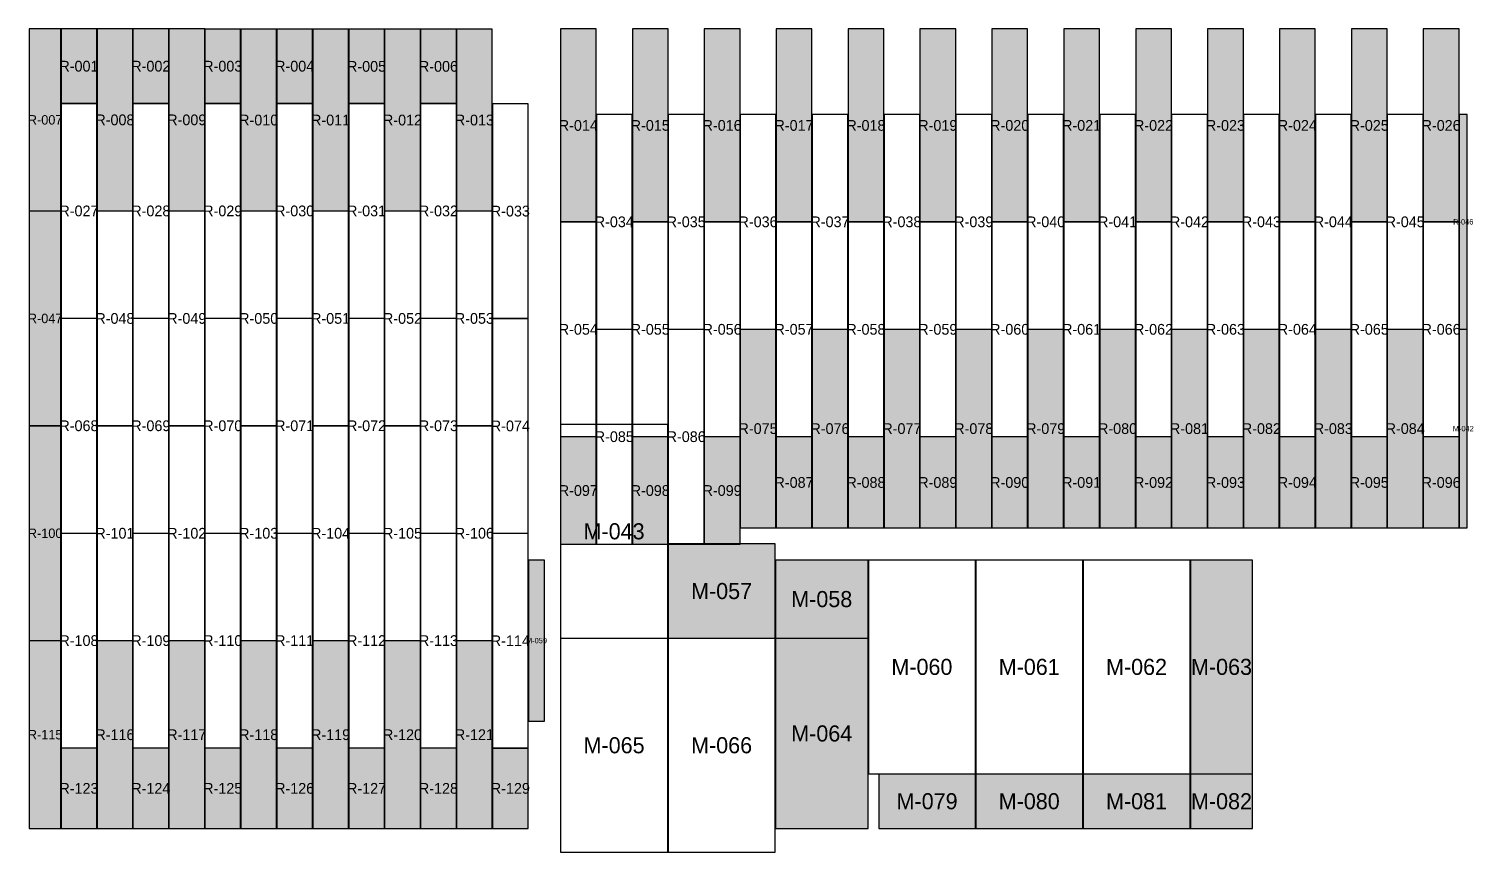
# Model space of a CAD drawing. Header units: metres. Extents: x 489.5 to 507.8, y -93.3 to -80.8.
# Drawn here: x 499.77 to 507.85, y -86.69 to -82.09 of the extents above; entities that cross this region are included whole.
import ezdxf
from ezdxf.enums import TextEntityAlignment as Align

# ---------------------------------------------------------------- set-up
doc = ezdxf.new("R2010")
doc.units = ezdxf.units.M
for name, color, linetype in [('ID-TEXTO', 7, 'Continuous'), ('ID-TEXTO-RECORTE', 1, 'Continuous'), ('PISO-MORET-COMPLETA', 8, 'Continuous'), ('PISO-MORET-RECORTE', 30, 'Continuous'), ('PISO-ROYAL-COMPLETA', 9, 'Continuous'), ('PISO-ROYAL-RECORTE', 4, 'Continuous')]:
    doc.layers.add(name, color=color, linetype=linetype)

msp = doc.modelspace()

# ---------------------------------------------------------------- hatches: boundary and pattern name
at = {"layer": 'PISO-MORET-RECORTE', "transparency": 33554534}
h = msp.add_hatch(color=30, dxfattribs=at)
h.dxf.hatch_style = 1
h.paths.add_polyline_path([(507.7692, -84.8804), (507.8142, -84.8804), (507.8142, -83.7703), (507.7692, -83.7703)])
h = msp.add_hatch(color=30, dxfattribs=at)
h.dxf.hatch_style = 1
h.paths.add_polyline_path([(503.3462, -85.4964), (503.9442, -85.4964), (503.9442, -84.9692), (503.3462, -84.9692)])
h = msp.add_hatch(color=30, dxfattribs=at)
h.dxf.hatch_style = 1
h.paths.add_polyline_path([(502.5652, -85.9604), (502.6542, -85.9604), (502.6542, -85.0604), (502.5652, -85.0604)])
h = msp.add_hatch(color=30, dxfattribs=at)
h.dxf.hatch_style = 1
h.paths.add_polyline_path([(503.9462, -85.4964), (504.4642, -85.4964), (504.4642, -85.0604), (503.9462, -85.0604)])
h = msp.add_hatch(color=30, dxfattribs=at)
h.dxf.hatch_style = 1
h.paths.add_polyline_path([(506.2662, -86.2544), (506.6142, -86.2544), (506.6142, -85.0604), (506.2662, -85.0604)])
h = msp.add_hatch(color=30, dxfattribs=at)
h.dxf.hatch_style = 1
h.paths.add_polyline_path([(503.9462, -86.5604), (504.4642, -86.5604), (504.4642, -85.4984), (503.9462, -85.4984)])
h = msp.add_hatch(color=30, dxfattribs=at)
h.dxf.hatch_style = 1
h.paths.add_polyline_path([(504.5242, -86.5604), (505.0642, -86.5604), (505.0642, -86.2564), (504.5242, -86.2564)])
h = msp.add_hatch(color=30, dxfattribs=at)
h.dxf.hatch_style = 1
h.paths.add_polyline_path([(505.0662, -86.5604), (505.6642, -86.5604), (505.6642, -86.2564), (505.0662, -86.2564)])
h = msp.add_hatch(color=30, dxfattribs=at)
h.dxf.hatch_style = 1
h.paths.add_polyline_path([(505.6662, -86.5604), (506.2642, -86.5604), (506.2642, -86.2564), (505.6662, -86.2564)])
h = msp.add_hatch(color=30, dxfattribs=at)
h.dxf.hatch_style = 1
h.paths.add_polyline_path([(506.2662, -86.5604), (506.6142, -86.5604), (506.6142, -86.2564), (506.2662, -86.2564)])
at = {"layer": 'PISO-ROYAL-RECORTE', "transparency": 33554534}
h = msp.add_hatch(color=4, dxfattribs=at)
h.dxf.hatch_style = 1
h.paths.add_polyline_path([(499.7742, -83.1079), (499.9512, -83.1079), (499.9512, -82.0906), (499.7742, -82.0906)])
h = msp.add_hatch(color=4, dxfattribs=at)
h.dxf.hatch_style = 1
h.paths.add_polyline_path([(499.9522, -82.5074), (500.1522, -82.5074), (500.1522, -82.0906), (499.9522, -82.0906)])
h = msp.add_hatch(color=4, dxfattribs=at)
h.dxf.hatch_style = 1
h.paths.add_polyline_path([(500.1532, -83.1079), (500.3532, -83.1079), (500.3532, -82.0907), (500.1532, -82.0907)])
h = msp.add_hatch(color=4, dxfattribs=at)
h.dxf.hatch_style = 1
h.paths.add_polyline_path([(500.3542, -82.5074), (500.5542, -82.5074), (500.5542, -82.0909), (500.3542, -82.0909)])
h = msp.add_hatch(color=4, dxfattribs=at)
h.dxf.hatch_style = 1
h.paths.add_polyline_path([(500.5552, -83.1079), (500.7552, -83.1079), (500.7552, -82.091), (500.5552, -82.091)])
h = msp.add_hatch(color=4, dxfattribs=at)
h.dxf.hatch_style = 1
h.paths.add_polyline_path([(500.7562, -82.5074), (500.9562, -82.5074), (500.9562, -82.0912), (500.7562, -82.0912)])
h = msp.add_hatch(color=4, dxfattribs=at)
h.dxf.hatch_style = 1
h.paths.add_polyline_path([(500.9572, -83.1079), (501.1572, -83.1079), (501.1572, -82.0913), (500.9572, -82.0913)])
h = msp.add_hatch(color=4, dxfattribs=at)
h.dxf.hatch_style = 1
h.paths.add_polyline_path([(501.1582, -82.5074), (501.3582, -82.5074), (501.3582, -82.0915), (501.1582, -82.0915)])
h = msp.add_hatch(color=4, dxfattribs=at)
h.dxf.hatch_style = 1
h.paths.add_polyline_path([(501.3592, -83.1079), (501.5592, -83.1079), (501.5592, -82.0916), (501.3592, -82.0916)])
h = msp.add_hatch(color=4, dxfattribs=at)
h.dxf.hatch_style = 1
h.paths.add_polyline_path([(501.5602, -82.5074), (501.7602, -82.5074), (501.7602, -82.0918), (501.5602, -82.0918)])
h = msp.add_hatch(color=4, dxfattribs=at)
h.dxf.hatch_style = 1
h.paths.add_polyline_path([(501.7612, -83.1079), (501.9612, -83.1079), (501.9612, -82.0919), (501.7612, -82.0919)])
h = msp.add_hatch(color=4, dxfattribs=at)
h.dxf.hatch_style = 1
h.paths.add_polyline_path([(501.9622, -82.5074), (502.1622, -82.5074), (502.1622, -82.0921), (501.9622, -82.0921)])
h = msp.add_hatch(color=4, dxfattribs=at)
h.dxf.hatch_style = 1
h.paths.add_polyline_path([(502.1632, -83.1079), (502.3632, -83.1079), (502.3632, -82.0922), (502.1632, -82.0922)])
h = msp.add_hatch(color=4, dxfattribs=at)
h.dxf.hatch_style = 1
h.paths.add_polyline_path([(502.7442, -83.1689), (502.9442, -83.1689), (502.9442, -82.0905), (502.7442, -82.0905)])
h = msp.add_hatch(color=4, dxfattribs=at)
h.dxf.hatch_style = 1
h.paths.add_polyline_path([(503.1462, -83.1689), (503.3462, -83.1689), (503.3462, -82.0905), (503.1462, -82.0905)])
h = msp.add_hatch(color=4, dxfattribs=at)
h.dxf.hatch_style = 1
h.paths.add_polyline_path([(503.5482, -83.1689), (503.7482, -83.1689), (503.7482, -82.0905), (503.5482, -82.0905)])
h = msp.add_hatch(color=4, dxfattribs=at)
h.dxf.hatch_style = 1
h.paths.add_polyline_path([(503.9502, -83.1689), (504.1502, -83.1689), (504.1502, -82.0905), (503.9502, -82.0905)])
h = msp.add_hatch(color=4, dxfattribs=at)
h.dxf.hatch_style = 1
h.paths.add_polyline_path([(504.3522, -83.1689), (504.5522, -83.1689), (504.5522, -82.0905), (504.3522, -82.0905)])
h = msp.add_hatch(color=4, dxfattribs=at)
h.dxf.hatch_style = 1
h.paths.add_polyline_path([(504.7542, -83.1689), (504.9542, -83.1689), (504.9542, -82.0905), (504.7542, -82.0905)])
h = msp.add_hatch(color=4, dxfattribs=at)
h.dxf.hatch_style = 1
h.paths.add_polyline_path([(505.1562, -83.1689), (505.3562, -83.1689), (505.3562, -82.0905), (505.1562, -82.0905)])
h = msp.add_hatch(color=4, dxfattribs=at)
h.dxf.hatch_style = 1
h.paths.add_polyline_path([(505.5582, -83.1689), (505.7582, -83.1689), (505.7582, -82.0905), (505.5582, -82.0905)])
h = msp.add_hatch(color=4, dxfattribs=at)
h.dxf.hatch_style = 1
h.paths.add_polyline_path([(505.9602, -83.1689), (506.1602, -83.1689), (506.1602, -82.0905), (505.9602, -82.0905)])
h = msp.add_hatch(color=4, dxfattribs=at)
h.dxf.hatch_style = 1
h.paths.add_polyline_path([(506.3622, -83.1689), (506.5622, -83.1689), (506.5622, -82.0905), (506.3622, -82.0905)])
h = msp.add_hatch(color=4, dxfattribs=at)
h.dxf.hatch_style = 1
h.paths.add_polyline_path([(506.7642, -83.1689), (506.9642, -83.1689), (506.9642, -82.0905), (506.7642, -82.0905)])
h = msp.add_hatch(color=4, dxfattribs=at)
h.dxf.hatch_style = 1
h.paths.add_polyline_path([(507.1662, -83.1689), (507.3662, -83.1689), (507.3662, -82.0905), (507.1662, -82.0905)])
h = msp.add_hatch(color=4, dxfattribs=at)
h.dxf.hatch_style = 1
h.paths.add_polyline_path([(507.5682, -83.1689), (507.7682, -83.1689), (507.7682, -82.0905), (507.5682, -82.0905)])
h = msp.add_hatch(color=4, dxfattribs=at)
h.dxf.hatch_style = 1
h.paths.add_polyline_path([(507.7692, -83.7694), (507.8142, -83.7694), (507.8142, -82.5694), (507.7692, -82.5694)])
h = msp.add_hatch(color=4, dxfattribs=at)
h.dxf.hatch_style = 1
h.paths.add_polyline_path([(499.7742, -84.3089), (499.9512, -84.3089), (499.9512, -83.1089), (499.7742, -83.1089)])
h = msp.add_hatch(color=4, dxfattribs=at)
h.dxf.hatch_style = 1
h.paths.add_polyline_path([(503.7492, -84.8804), (503.9492, -84.8804), (503.9492, -83.7703), (503.7492, -83.7703)])
h = msp.add_hatch(color=4, dxfattribs=at)
h.dxf.hatch_style = 1
h.paths.add_polyline_path([(504.1512, -84.8804), (504.3512, -84.8804), (504.3512, -83.7703), (504.1512, -83.7703)])
h = msp.add_hatch(color=4, dxfattribs=at)
h.dxf.hatch_style = 1
h.paths.add_polyline_path([(504.5532, -84.8804), (504.7532, -84.8804), (504.7532, -83.7703), (504.5532, -83.7703)])
h = msp.add_hatch(color=4, dxfattribs=at)
h.dxf.hatch_style = 1
h.paths.add_polyline_path([(504.9552, -84.8804), (505.1552, -84.8804), (505.1552, -83.7703), (504.9552, -83.7703)])
h = msp.add_hatch(color=4, dxfattribs=at)
h.dxf.hatch_style = 1
h.paths.add_polyline_path([(505.3572, -84.8804), (505.5572, -84.8804), (505.5572, -83.7703), (505.3572, -83.7703)])
h = msp.add_hatch(color=4, dxfattribs=at)
h.dxf.hatch_style = 1
h.paths.add_polyline_path([(505.7592, -84.8804), (505.9592, -84.8804), (505.9592, -83.7703), (505.7592, -83.7703)])
h = msp.add_hatch(color=4, dxfattribs=at)
h.dxf.hatch_style = 1
h.paths.add_polyline_path([(506.1612, -84.8804), (506.3612, -84.8804), (506.3612, -83.7703), (506.1612, -83.7703)])
h = msp.add_hatch(color=4, dxfattribs=at)
h.dxf.hatch_style = 1
h.paths.add_polyline_path([(506.5632, -84.8804), (506.7632, -84.8804), (506.7632, -83.7703), (506.5632, -83.7703)])
h = msp.add_hatch(color=4, dxfattribs=at)
h.dxf.hatch_style = 1
h.paths.add_polyline_path([(506.9652, -84.8804), (507.1652, -84.8804), (507.1652, -83.7703), (506.9652, -83.7703)])
h = msp.add_hatch(color=4, dxfattribs=at)
h.dxf.hatch_style = 1
h.paths.add_polyline_path([(507.3672, -84.8804), (507.5672, -84.8804), (507.5672, -83.7703), (507.3672, -83.7703)])
h = msp.add_hatch(color=4, dxfattribs=at)
h.dxf.hatch_style = 1
h.paths.add_polyline_path([(499.7742, -85.5099), (499.9512, -85.5099), (499.9512, -84.3099), (499.7742, -84.3099)])
h = msp.add_hatch(color=4, dxfattribs=at)
h.dxf.hatch_style = 1
h.paths.add_polyline_path([(502.7442, -84.9704), (502.9442, -84.9704), (502.9442, -84.3709), (502.7442, -84.3709)])
h = msp.add_hatch(color=4, dxfattribs=at)
h.dxf.hatch_style = 1
h.paths.add_polyline_path([(503.1462, -84.9704), (503.3462, -84.9704), (503.3462, -84.3709), (503.1462, -84.3709)])
h = msp.add_hatch(color=4, dxfattribs=at)
h.dxf.hatch_style = 1
h.paths.add_polyline_path([(503.5482, -84.9704), (503.7482, -84.9704), (503.7482, -84.3709), (503.5482, -84.3709)])
h = msp.add_hatch(color=4, dxfattribs=at)
h.dxf.hatch_style = 1
h.paths.add_polyline_path([(503.9502, -84.8804), (504.1502, -84.8804), (504.1502, -84.3708), (503.9502, -84.3708)])
h = msp.add_hatch(color=4, dxfattribs=at)
h.dxf.hatch_style = 1
h.paths.add_polyline_path([(504.3522, -84.8804), (504.5522, -84.8804), (504.5522, -84.3708), (504.3522, -84.3708)])
h = msp.add_hatch(color=4, dxfattribs=at)
h.dxf.hatch_style = 1
h.paths.add_polyline_path([(504.7542, -84.8804), (504.9542, -84.8804), (504.9542, -84.3708), (504.7542, -84.3708)])
h = msp.add_hatch(color=4, dxfattribs=at)
h.dxf.hatch_style = 1
h.paths.add_polyline_path([(505.1562, -84.8804), (505.3562, -84.8804), (505.3562, -84.3708), (505.1562, -84.3708)])
h = msp.add_hatch(color=4, dxfattribs=at)
h.dxf.hatch_style = 1
h.paths.add_polyline_path([(505.5582, -84.8804), (505.7582, -84.8804), (505.7582, -84.3708), (505.5582, -84.3708)])
h = msp.add_hatch(color=4, dxfattribs=at)
h.dxf.hatch_style = 1
h.paths.add_polyline_path([(505.9602, -84.8804), (506.1602, -84.8804), (506.1602, -84.3708), (505.9602, -84.3708)])
h = msp.add_hatch(color=4, dxfattribs=at)
h.dxf.hatch_style = 1
h.paths.add_polyline_path([(506.3622, -84.8804), (506.5622, -84.8804), (506.5622, -84.3708), (506.3622, -84.3708)])
h = msp.add_hatch(color=4, dxfattribs=at)
h.dxf.hatch_style = 1
h.paths.add_polyline_path([(506.7642, -84.8804), (506.9642, -84.8804), (506.9642, -84.3708), (506.7642, -84.3708)])
h = msp.add_hatch(color=4, dxfattribs=at)
h.dxf.hatch_style = 1
h.paths.add_polyline_path([(507.1662, -84.8804), (507.3662, -84.8804), (507.3662, -84.3708), (507.1662, -84.3708)])
h = msp.add_hatch(color=4, dxfattribs=at)
h.dxf.hatch_style = 1
h.paths.add_polyline_path([(507.5682, -84.8804), (507.7682, -84.8804), (507.7682, -84.3708), (507.5682, -84.3708)])
h = msp.add_hatch(color=4, dxfattribs=at)
h.dxf.hatch_style = 1
h.paths.add_polyline_path([(499.7742, -86.5604), (499.9512, -86.5604), (499.9512, -85.5109), (499.7742, -85.5109)])
h = msp.add_hatch(color=4, dxfattribs=at)
h.dxf.hatch_style = 1
h.paths.add_polyline_path([(500.1532, -86.5604), (500.3532, -86.5604), (500.3532, -85.5109), (500.1532, -85.5109)])
h = msp.add_hatch(color=4, dxfattribs=at)
h.dxf.hatch_style = 1
h.paths.add_polyline_path([(500.5552, -86.5604), (500.7552, -86.5604), (500.7552, -85.5109), (500.5552, -85.5109)])
h = msp.add_hatch(color=4, dxfattribs=at)
h.dxf.hatch_style = 1
h.paths.add_polyline_path([(500.9572, -86.5604), (501.1572, -86.5604), (501.1572, -85.5109), (500.9572, -85.5109)])
h = msp.add_hatch(color=4, dxfattribs=at)
h.dxf.hatch_style = 1
h.paths.add_polyline_path([(501.3592, -86.5604), (501.5592, -86.5604), (501.5592, -85.5109), (501.3592, -85.5109)])
h = msp.add_hatch(color=4, dxfattribs=at)
h.dxf.hatch_style = 1
h.paths.add_polyline_path([(501.7612, -86.5604), (501.9612, -86.5604), (501.9612, -85.5109), (501.7612, -85.5109)])
h = msp.add_hatch(color=4, dxfattribs=at)
h.dxf.hatch_style = 1
h.paths.add_polyline_path([(502.1632, -86.5604), (502.3632, -86.5604), (502.3632, -85.5109), (502.1632, -85.5109)])
h = msp.add_hatch(color=4, dxfattribs=at)
h.dxf.hatch_style = 1
h.paths.add_polyline_path([(499.9522, -86.5604), (500.1522, -86.5604), (500.1522, -86.1114), (499.9522, -86.1114)])
h = msp.add_hatch(color=4, dxfattribs=at)
h.dxf.hatch_style = 1
h.paths.add_polyline_path([(500.3542, -86.5604), (500.5542, -86.5604), (500.5542, -86.1114), (500.3542, -86.1114)])
h = msp.add_hatch(color=4, dxfattribs=at)
h.dxf.hatch_style = 1
h.paths.add_polyline_path([(500.7562, -86.5604), (500.9562, -86.5604), (500.9562, -86.1114), (500.7562, -86.1114)])
h = msp.add_hatch(color=4, dxfattribs=at)
h.dxf.hatch_style = 1
h.paths.add_polyline_path([(501.1582, -86.5604), (501.3582, -86.5604), (501.3582, -86.1114), (501.1582, -86.1114)])
h = msp.add_hatch(color=4, dxfattribs=at)
h.dxf.hatch_style = 1
h.paths.add_polyline_path([(501.5602, -86.5604), (501.7602, -86.5604), (501.7602, -86.1114), (501.5602, -86.1114)])
h = msp.add_hatch(color=4, dxfattribs=at)
h.dxf.hatch_style = 1
h.paths.add_polyline_path([(501.9622, -86.5604), (502.1622, -86.5604), (502.1622, -86.1114), (501.9622, -86.1114)])
h = msp.add_hatch(color=4, dxfattribs=at)
h.dxf.hatch_style = 1
h.paths.add_polyline_path([(502.3642, -86.5607), (502.5642, -86.5607), (502.5642, -86.1117), (502.3642, -86.1117)])

# ---------------------------------------------------------------- linework, layer by layer
at = {"layer": 'PISO-MORET-COMPLETA'}
for points in [[(502.7442, -85.4964), (503.3442, -85.4964), (503.3442, -84.3024), (502.7442, -84.3024)], [(504.4662, -86.2544), (505.0642, -86.2544), (505.0642, -85.0604), (504.4662, -85.0604)], [(505.0662, -86.2544), (505.6642, -86.2544), (505.6642, -85.0604), (505.0662, -85.0604)], [(505.6662, -86.2544), (506.2642, -86.2544), (506.2642, -85.0604), (505.6662, -85.0604)], [(502.7442, -86.6924), (503.3442, -86.6924), (503.3442, -85.4984), (502.7442, -85.4984)], [(503.3462, -86.6924), (503.9442, -86.6924), (503.9442, -85.4984), (503.3462, -85.4984)]]:
    msp.add_lwpolyline(points, close=True, dxfattribs=at)
at = {"layer": 'PISO-MORET-RECORTE'}
for points in [[(507.7692, -84.8804), (507.8142, -84.8804), (507.8142, -83.7703), (507.7692, -83.7703)], [(503.3462, -85.4964), (503.9442, -85.4964), (503.9442, -84.9692), (503.3462, -84.9692)], [(502.5652, -85.9604), (502.6542, -85.9604), (502.6542, -85.0604), (502.5652, -85.0604)], [(503.9462, -85.4964), (504.4642, -85.4964), (504.4642, -85.0604), (503.9462, -85.0604)], [(506.2662, -86.2544), (506.6142, -86.2544), (506.6142, -85.0604), (506.2662, -85.0604)], [(503.9462, -86.5604), (504.4642, -86.5604), (504.4642, -85.4984), (503.9462, -85.4984)], [(504.5242, -86.5604), (505.0642, -86.5604), (505.0642, -86.2564), (504.5242, -86.2564)], [(505.0662, -86.5604), (505.6642, -86.5604), (505.6642, -86.2564), (505.0662, -86.2564)], [(505.6662, -86.5604), (506.2642, -86.5604), (506.2642, -86.2564), (505.6662, -86.2564)], [(506.2662, -86.5604), (506.6142, -86.5604), (506.6142, -86.2564), (506.2662, -86.2564)]]:
    msp.add_lwpolyline(points, close=True, dxfattribs=at)
at = {"layer": 'PISO-ROYAL-COMPLETA'}
for points in [[(499.9522, -83.7084), (500.1522, -83.7084), (500.1522, -82.5084), (499.9522, -82.5084)], [(500.3542, -83.7084), (500.5542, -83.7084), (500.5542, -82.5084), (500.3542, -82.5084)], [(500.7562, -83.7084), (500.9562, -83.7084), (500.9562, -82.5084), (500.7562, -82.5084)], [(501.1582, -83.7084), (501.3582, -83.7084), (501.3582, -82.5084), (501.1582, -82.5084)], [(501.5602, -83.7084), (501.7602, -83.7084), (501.7602, -82.5084), (501.5602, -82.5084)], [(501.9622, -83.7084), (502.1622, -83.7084), (502.1622, -82.5084), (501.9622, -82.5084)], [(502.3642, -83.7087), (502.5642, -83.7087), (502.5642, -82.5087), (502.3642, -82.5087)], [(502.9452, -83.7694), (503.1452, -83.7694), (503.1452, -82.5694), (502.9452, -82.5694)], [(503.3472, -83.7694), (503.5472, -83.7694), (503.5472, -82.5694), (503.3472, -82.5694)], [(503.7492, -83.7694), (503.9492, -83.7694), (503.9492, -82.5694), (503.7492, -82.5694)], [(504.1512, -83.7694), (504.3512, -83.7694), (504.3512, -82.5694), (504.1512, -82.5694)], [(504.5532, -83.7694), (504.7532, -83.7694), (504.7532, -82.5694), (504.5532, -82.5694)], [(504.9552, -83.7694), (505.1552, -83.7694), (505.1552, -82.5694), (504.9552, -82.5694)], [(505.3572, -83.7694), (505.5572, -83.7694), (505.5572, -82.5694), (505.3572, -82.5694)], [(505.7592, -83.7694), (505.9592, -83.7694), (505.9592, -82.5694), (505.7592, -82.5694)], [(506.1612, -83.7694), (506.3612, -83.7694), (506.3612, -82.5694), (506.1612, -82.5694)], [(506.5632, -83.7694), (506.7632, -83.7694), (506.7632, -82.5694), (506.5632, -82.5694)], [(506.9652, -83.7694), (507.1652, -83.7694), (507.1652, -82.5694), (506.9652, -82.5694)], [(507.3672, -83.7694), (507.5672, -83.7694), (507.5672, -82.5694), (507.3672, -82.5694)], [(500.1532, -84.3089), (500.3532, -84.3089), (500.3532, -83.1089), (500.1532, -83.1089)], [(500.5552, -84.3089), (500.7552, -84.3089), (500.7552, -83.1089), (500.5552, -83.1089)], [(500.9572, -84.3089), (501.1572, -84.3089), (501.1572, -83.1089), (500.9572, -83.1089)], [(501.3592, -84.3089), (501.5592, -84.3089), (501.5592, -83.1089), (501.3592, -83.1089)], [(501.7612, -84.3089), (501.9612, -84.3089), (501.9612, -83.1089), (501.7612, -83.1089)], [(502.1632, -84.3089), (502.3632, -84.3089), (502.3632, -83.1089), (502.1632, -83.1089)], [(502.7442, -84.3699), (502.9442, -84.3699), (502.9442, -83.1699), (502.7442, -83.1699)], [(503.1462, -84.3699), (503.3462, -84.3699), (503.3462, -83.1699), (503.1462, -83.1699)], [(503.5482, -84.3699), (503.7482, -84.3699), (503.7482, -83.1699), (503.5482, -83.1699)], [(503.9502, -84.3699), (504.1502, -84.3699), (504.1502, -83.1699), (503.9502, -83.1699)], [(504.3522, -84.3699), (504.5522, -84.3699), (504.5522, -83.1699), (504.3522, -83.1699)], [(504.7542, -84.3699), (504.9542, -84.3699), (504.9542, -83.1699), (504.7542, -83.1699)], [(505.1562, -84.3699), (505.3562, -84.3699), (505.3562, -83.1699), (505.1562, -83.1699)], [(505.5582, -84.3699), (505.7582, -84.3699), (505.7582, -83.1699), (505.5582, -83.1699)], [(505.9602, -84.3699), (506.1602, -84.3699), (506.1602, -83.1699), (505.9602, -83.1699)], [(506.3622, -84.3699), (506.5622, -84.3699), (506.5622, -83.1699), (506.3622, -83.1699)], [(506.7642, -84.3699), (506.9642, -84.3699), (506.9642, -83.1699), (506.7642, -83.1699)], [(507.1662, -84.3699), (507.3662, -84.3699), (507.3662, -83.1699), (507.1662, -83.1699)], [(507.5682, -84.3699), (507.7682, -84.3699), (507.7682, -83.1699), (507.5682, -83.1699)], [(499.9522, -84.9094), (500.1522, -84.9094), (500.1522, -83.7094), (499.9522, -83.7094)], [(500.3542, -84.9094), (500.5542, -84.9094), (500.5542, -83.7094), (500.3542, -83.7094)], [(500.7562, -84.9094), (500.9562, -84.9094), (500.9562, -83.7094), (500.7562, -83.7094)], [(501.1582, -84.9094), (501.3582, -84.9094), (501.3582, -83.7094), (501.1582, -83.7094)], [(501.5602, -84.9094), (501.7602, -84.9094), (501.7602, -83.7094), (501.5602, -83.7094)], [(501.9622, -84.9094), (502.1622, -84.9094), (502.1622, -83.7094), (501.9622, -83.7094)], [(502.3642, -84.9097), (502.5642, -84.9097), (502.5642, -83.7097), (502.3642, -83.7097)], [(502.9452, -84.9704), (503.1452, -84.9704), (503.1452, -83.7704), (502.9452, -83.7704)], [(503.3472, -84.9704), (503.5472, -84.9704), (503.5472, -83.7704), (503.3472, -83.7704)], [(500.1532, -85.5099), (500.3532, -85.5099), (500.3532, -84.3099), (500.1532, -84.3099)], [(500.5552, -85.5099), (500.7552, -85.5099), (500.7552, -84.3099), (500.5552, -84.3099)], [(500.9572, -85.5099), (501.1572, -85.5099), (501.1572, -84.3099), (500.9572, -84.3099)], [(501.3592, -85.5099), (501.5592, -85.5099), (501.5592, -84.3099), (501.3592, -84.3099)], [(501.7612, -85.5099), (501.9612, -85.5099), (501.9612, -84.3099), (501.7612, -84.3099)], [(502.1632, -85.5099), (502.3632, -85.5099), (502.3632, -84.3099), (502.1632, -84.3099)], [(499.9522, -86.1104), (500.1522, -86.1104), (500.1522, -84.9104), (499.9522, -84.9104)], [(500.3542, -86.1104), (500.5542, -86.1104), (500.5542, -84.9104), (500.3542, -84.9104)], [(500.7562, -86.1104), (500.9562, -86.1104), (500.9562, -84.9104), (500.7562, -84.9104)], [(501.1582, -86.1104), (501.3582, -86.1104), (501.3582, -84.9104), (501.1582, -84.9104)], [(501.5602, -86.1104), (501.7602, -86.1104), (501.7602, -84.9104), (501.5602, -84.9104)], [(501.9622, -86.1104), (502.1622, -86.1104), (502.1622, -84.9104), (501.9622, -84.9104)], [(502.3642, -86.1107), (502.5642, -86.1107), (502.5642, -84.9107), (502.3642, -84.9107)]]:
    msp.add_lwpolyline(points, close=True, dxfattribs=at)
at = {"layer": 'PISO-ROYAL-RECORTE'}
for points in [[(499.7742, -83.1079), (499.9512, -83.1079), (499.9512, -82.0906), (499.7742, -82.0906)], [(499.9522, -82.5074), (500.1522, -82.5074), (500.1522, -82.0906), (499.9522, -82.0906)], [(500.1532, -83.1079), (500.3532, -83.1079), (500.3532, -82.0907), (500.1532, -82.0907)], [(500.3542, -82.5074), (500.5542, -82.5074), (500.5542, -82.0909), (500.3542, -82.0909)], [(500.5552, -83.1079), (500.7552, -83.1079), (500.7552, -82.091), (500.5552, -82.091)], [(500.7562, -82.5074), (500.9562, -82.5074), (500.9562, -82.0912), (500.7562, -82.0912)], [(500.9572, -83.1079), (501.1572, -83.1079), (501.1572, -82.0913), (500.9572, -82.0913)], [(501.1582, -82.5074), (501.3582, -82.5074), (501.3582, -82.0915), (501.1582, -82.0915)], [(501.3592, -83.1079), (501.5592, -83.1079), (501.5592, -82.0916), (501.3592, -82.0916)], [(501.5602, -82.5074), (501.7602, -82.5074), (501.7602, -82.0918), (501.5602, -82.0918)], [(501.7612, -83.1079), (501.9612, -83.1079), (501.9612, -82.0919), (501.7612, -82.0919)], [(501.9622, -82.5074), (502.1622, -82.5074), (502.1622, -82.0921), (501.9622, -82.0921)], [(502.1632, -83.1079), (502.3632, -83.1079), (502.3632, -82.0922), (502.1632, -82.0922)], [(502.7442, -83.1689), (502.9442, -83.1689), (502.9442, -82.0905), (502.7442, -82.0905)], [(503.1462, -83.1689), (503.3462, -83.1689), (503.3462, -82.0905), (503.1462, -82.0905)], [(503.5482, -83.1689), (503.7482, -83.1689), (503.7482, -82.0905), (503.5482, -82.0905)], [(503.9502, -83.1689), (504.1502, -83.1689), (504.1502, -82.0905), (503.9502, -82.0905)], [(504.3522, -83.1689), (504.5522, -83.1689), (504.5522, -82.0905), (504.3522, -82.0905)], [(504.7542, -83.1689), (504.9542, -83.1689), (504.9542, -82.0905), (504.7542, -82.0905)], [(505.1562, -83.1689), (505.3562, -83.1689), (505.3562, -82.0905), (505.1562, -82.0905)], [(505.5582, -83.1689), (505.7582, -83.1689), (505.7582, -82.0905), (505.5582, -82.0905)], [(505.9602, -83.1689), (506.1602, -83.1689), (506.1602, -82.0905), (505.9602, -82.0905)], [(506.3622, -83.1689), (506.5622, -83.1689), (506.5622, -82.0905), (506.3622, -82.0905)], [(506.7642, -83.1689), (506.9642, -83.1689), (506.9642, -82.0905), (506.7642, -82.0905)], [(507.1662, -83.1689), (507.3662, -83.1689), (507.3662, -82.0905), (507.1662, -82.0905)], [(507.5682, -83.1689), (507.7682, -83.1689), (507.7682, -82.0905), (507.5682, -82.0905)], [(507.7692, -83.7694), (507.8142, -83.7694), (507.8142, -82.5694), (507.7692, -82.5694)], [(499.7742, -84.3089), (499.9512, -84.3089), (499.9512, -83.1089), (499.7742, -83.1089)], [(503.7492, -84.8804), (503.9492, -84.8804), (503.9492, -83.7703), (503.7492, -83.7703)], [(504.1512, -84.8804), (504.3512, -84.8804), (504.3512, -83.7703), (504.1512, -83.7703)], [(504.5532, -84.8804), (504.7532, -84.8804), (504.7532, -83.7703), (504.5532, -83.7703)], [(504.9552, -84.8804), (505.1552, -84.8804), (505.1552, -83.7703), (504.9552, -83.7703)], [(505.3572, -84.8804), (505.5572, -84.8804), (505.5572, -83.7703), (505.3572, -83.7703)], [(505.7592, -84.8804), (505.9592, -84.8804), (505.9592, -83.7703), (505.7592, -83.7703)], [(506.1612, -84.8804), (506.3612, -84.8804), (506.3612, -83.7703), (506.1612, -83.7703)], [(506.5632, -84.8804), (506.7632, -84.8804), (506.7632, -83.7703), (506.5632, -83.7703)], [(506.9652, -84.8804), (507.1652, -84.8804), (507.1652, -83.7703), (506.9652, -83.7703)], [(507.3672, -84.8804), (507.5672, -84.8804), (507.5672, -83.7703), (507.3672, -83.7703)], [(499.7742, -85.5099), (499.9512, -85.5099), (499.9512, -84.3099), (499.7742, -84.3099)], [(502.7442, -84.9704), (502.9442, -84.9704), (502.9442, -84.3709), (502.7442, -84.3709)], [(503.1462, -84.9704), (503.3462, -84.9704), (503.3462, -84.3709), (503.1462, -84.3709)], [(503.5482, -84.9704), (503.7482, -84.9704), (503.7482, -84.3709), (503.5482, -84.3709)], [(503.9502, -84.8804), (504.1502, -84.8804), (504.1502, -84.3708), (503.9502, -84.3708)], [(504.3522, -84.8804), (504.5522, -84.8804), (504.5522, -84.3708), (504.3522, -84.3708)], [(504.7542, -84.8804), (504.9542, -84.8804), (504.9542, -84.3708), (504.7542, -84.3708)], [(505.1562, -84.8804), (505.3562, -84.8804), (505.3562, -84.3708), (505.1562, -84.3708)], [(505.5582, -84.8804), (505.7582, -84.8804), (505.7582, -84.3708), (505.5582, -84.3708)], [(505.9602, -84.8804), (506.1602, -84.8804), (506.1602, -84.3708), (505.9602, -84.3708)], [(506.3622, -84.8804), (506.5622, -84.8804), (506.5622, -84.3708), (506.3622, -84.3708)], [(506.7642, -84.8804), (506.9642, -84.8804), (506.9642, -84.3708), (506.7642, -84.3708)], [(507.1662, -84.8804), (507.3662, -84.8804), (507.3662, -84.3708), (507.1662, -84.3708)], [(507.5682, -84.8804), (507.7682, -84.8804), (507.7682, -84.3708), (507.5682, -84.3708)], [(499.7742, -86.5604), (499.9512, -86.5604), (499.9512, -85.5109), (499.7742, -85.5109)], [(500.1532, -86.5604), (500.3532, -86.5604), (500.3532, -85.5109), (500.1532, -85.5109)], [(500.5552, -86.5604), (500.7552, -86.5604), (500.7552, -85.5109), (500.5552, -85.5109)], [(500.9572, -86.5604), (501.1572, -86.5604), (501.1572, -85.5109), (500.9572, -85.5109)], [(501.3592, -86.5604), (501.5592, -86.5604), (501.5592, -85.5109), (501.3592, -85.5109)], [(501.7612, -86.5604), (501.9612, -86.5604), (501.9612, -85.5109), (501.7612, -85.5109)], [(502.1632, -86.5604), (502.3632, -86.5604), (502.3632, -85.5109), (502.1632, -85.5109)], [(499.9522, -86.5604), (500.1522, -86.5604), (500.1522, -86.1114), (499.9522, -86.1114)], [(500.3542, -86.5604), (500.5542, -86.5604), (500.5542, -86.1114), (500.3542, -86.1114)], [(500.7562, -86.5604), (500.9562, -86.5604), (500.9562, -86.1114), (500.7562, -86.1114)], [(501.1582, -86.5604), (501.3582, -86.5604), (501.3582, -86.1114), (501.1582, -86.1114)], [(501.5602, -86.5604), (501.7602, -86.5604), (501.7602, -86.1114), (501.5602, -86.1114)], [(501.9622, -86.5604), (502.1622, -86.5604), (502.1622, -86.1114), (501.9622, -86.1114)], [(502.3642, -86.5607), (502.5642, -86.5607), (502.5642, -86.1117), (502.3642, -86.1117)]]:
    msp.add_lwpolyline(points, close=True, dxfattribs=at)

# ---------------------------------------------------------------- texts
at = {"layer": 'ID-TEXTO'}
for s, height, p in [('R-027', 0.06, (500.052, -83.108)), ('R-028', 0.06, (500.454, -83.108)), ('R-029', 0.06, (500.856, -83.108)), ('R-030', 0.06, (501.258, -83.108)), ('R-031', 0.06, (501.66, -83.108)), ('R-032', 0.06, (502.062, -83.108)), ('R-033', 0.06, (502.464, -83.109)), ('R-034', 0.06, (503.045, -83.169)), ('R-035', 0.06, (503.447, -83.169)), ('R-036', 0.06, (503.849, -83.169)), ('R-037', 0.06, (504.251, -83.169)), ('R-038', 0.06, (504.653, -83.169)), ('R-039', 0.06, (505.055, -83.169)), ('R-040', 0.06, (505.457, -83.169)), ('R-041', 0.06, (505.859, -83.169)), ('R-042', 0.06, (506.261, -83.169)), ('R-043', 0.06, (506.663, -83.169)), ('R-044', 0.06, (507.065, -83.169)), ('R-045', 0.06, (507.467, -83.169)), ('R-048', 0.06, (500.253, -83.709)), ('R-049', 0.06, (500.655, -83.709)), ('R-050', 0.06, (501.057, -83.709)), ('R-051', 0.06, (501.459, -83.709)), ('R-052', 0.06, (501.861, -83.709)), ('R-053', 0.06, (502.263, -83.709)), ('R-054', 0.06, (502.844, -83.77)), ('R-055', 0.06, (503.246, -83.77)), ('R-056', 0.06, (503.648, -83.77)), ('R-057', 0.06, (504.05, -83.77)), ('R-058', 0.06, (504.452, -83.77)), ('R-059', 0.06, (504.854, -83.77)), ('R-060', 0.06, (505.256, -83.77)), ('R-061', 0.06, (505.658, -83.77)), ('R-062', 0.06, (506.06, -83.77)), ('R-063', 0.06, (506.462, -83.77)), ('R-064', 0.06, (506.864, -83.77)), ('R-065', 0.06, (507.266, -83.77)), ('R-066', 0.06, (507.668, -83.77)), ('R-068', 0.06, (500.052, -84.309)), ('R-069', 0.06, (500.454, -84.309)), ('R-070', 0.06, (500.856, -84.309)), ('R-071', 0.06, (501.258, -84.309)), ('R-072', 0.06, (501.66, -84.309)), ('R-073', 0.06, (502.062, -84.309)), ('R-074', 0.06, (502.464, -84.31)), ('R-085', 0.06, (503.045, -84.37)), ('R-086', 0.06, (503.447, -84.37)), ('M-043', 0.09, (503.044, -84.899)), ('R-101', 0.06, (500.253, -84.91)), ('R-102', 0.06, (500.655, -84.91)), ('R-103', 0.06, (501.057, -84.91)), ('R-104', 0.06, (501.459, -84.91)), ('R-105', 0.06, (501.861, -84.91)), ('R-106', 0.06, (502.263, -84.91)), ('R-108', 0.06, (500.052, -85.51)), ('R-109', 0.06, (500.454, -85.51)), ('R-110', 0.06, (500.856, -85.51)), ('R-111', 0.06, (501.258, -85.51)), ('R-112', 0.06, (501.66, -85.51)), ('R-113', 0.06, (502.062, -85.51)), ('R-114', 0.06, (502.464, -85.511)), ('M-060', 0.09, (504.765, -85.657)), ('M-061', 0.09, (505.365, -85.657)), ('M-062', 0.09, (505.965, -85.657)), ('M-065', 0.09, (503.044, -86.095)), ('M-066', 0.09, (503.645, -86.095))]:
    msp.add_text(s, height=height, dxfattribs=at).set_placement(p, align=Align.MIDDLE_CENTER)
at = {"layer": 'ID-TEXTO-RECORTE'}
for s, height, p in [('R-001', 0.06, (500.052, -82.299)), ('R-002', 0.06, (500.454, -82.299)), ('R-003', 0.06, (500.856, -82.299)), ('R-004', 0.06, (501.258, -82.299)), ('R-005', 0.06, (501.66, -82.3)), ('R-006', 0.06, (502.062, -82.3)), ('R-007', 0.0531, (499.863, -82.599)), ('R-008', 0.06, (500.253, -82.599)), ('R-009', 0.06, (500.655, -82.599)), ('R-010', 0.06, (501.057, -82.6)), ('R-011', 0.06, (501.459, -82.6)), ('R-012', 0.06, (501.861, -82.6)), ('R-013', 0.06, (502.263, -82.6)), ('R-014', 0.06, (502.844, -82.63)), ('R-015', 0.06, (503.246, -82.63)), ('R-016', 0.06, (503.648, -82.63)), ('R-017', 0.06, (504.05, -82.63)), ('R-018', 0.06, (504.452, -82.63)), ('R-019', 0.06, (504.854, -82.63)), ('R-020', 0.06, (505.256, -82.63)), ('R-021', 0.06, (505.658, -82.63)), ('R-022', 0.06, (506.06, -82.63)), ('R-023', 0.06, (506.462, -82.63)), ('R-024', 0.06, (506.864, -82.63)), ('R-025', 0.06, (507.266, -82.63)), ('R-026', 0.06, (507.668, -82.63)), ('R-046', 0.03, (507.792, -83.169)), ('R-047', 0.0531, (499.863, -83.709)), ('R-075', 0.06, (503.849, -84.325)), ('R-076', 0.06, (504.251, -84.325)), ('R-077', 0.06, (504.653, -84.325)), ('R-078', 0.06, (505.055, -84.325)), ('R-079', 0.06, (505.457, -84.325)), ('R-080', 0.06, (505.859, -84.325)), ('R-081', 0.06, (506.261, -84.325)), ('R-082', 0.06, (506.663, -84.325)), ('R-083', 0.06, (507.065, -84.325)), ('R-084', 0.06, (507.467, -84.325)), ('M-042', 0.03, (507.792, -84.325)), ('R-087', 0.06, (504.05, -84.626)), ('R-088', 0.06, (504.452, -84.626)), ('R-089', 0.06, (504.854, -84.626)), ('R-090', 0.06, (505.256, -84.626)), ('R-091', 0.06, (505.658, -84.626)), ('R-092', 0.06, (506.06, -84.626)), ('R-093', 0.06, (506.462, -84.626)), ('R-094', 0.06, (506.864, -84.626)), ('R-095', 0.06, (507.266, -84.626)), ('R-096', 0.06, (507.668, -84.626)), ('R-097', 0.06, (502.844, -84.671)), ('R-098', 0.06, (503.246, -84.671)), ('R-099', 0.06, (503.648, -84.671)), ('R-100', 0.0531, (499.863, -84.91)), ('M-057', 0.09, (503.645, -85.233)), ('M-058', 0.09, (504.205, -85.278)), ('M-059', 0.03, (502.61, -85.51)), ('M-063', 0.09, (506.44, -85.657)), ('M-064', 0.09, (504.205, -86.029)), ('R-115', 0.0531, (499.863, -86.036)), ('R-116', 0.06, (500.253, -86.036)), ('R-117', 0.06, (500.655, -86.036)), ('R-118', 0.06, (501.057, -86.036)), ('R-119', 0.06, (501.459, -86.036)), ('R-120', 0.06, (501.861, -86.036)), ('R-121', 0.06, (502.263, -86.036)), ('R-123', 0.06, (500.052, -86.336)), ('R-124', 0.06, (500.454, -86.336)), ('R-125', 0.06, (500.856, -86.336)), ('R-126', 0.06, (501.258, -86.336)), ('R-127', 0.06, (501.66, -86.336)), ('R-128', 0.06, (502.062, -86.336)), ('R-129', 0.06, (502.464, -86.336)), ('M-079', 0.09, (504.794, -86.408)), ('M-080', 0.09, (505.365, -86.408)), ('M-081', 0.09, (505.965, -86.408)), ('M-082', 0.09, (506.44, -86.408))]:
    msp.add_text(s, height=height, dxfattribs=at).set_placement(p, align=Align.MIDDLE_CENTER)

doc.saveas('drawing.dxf')
